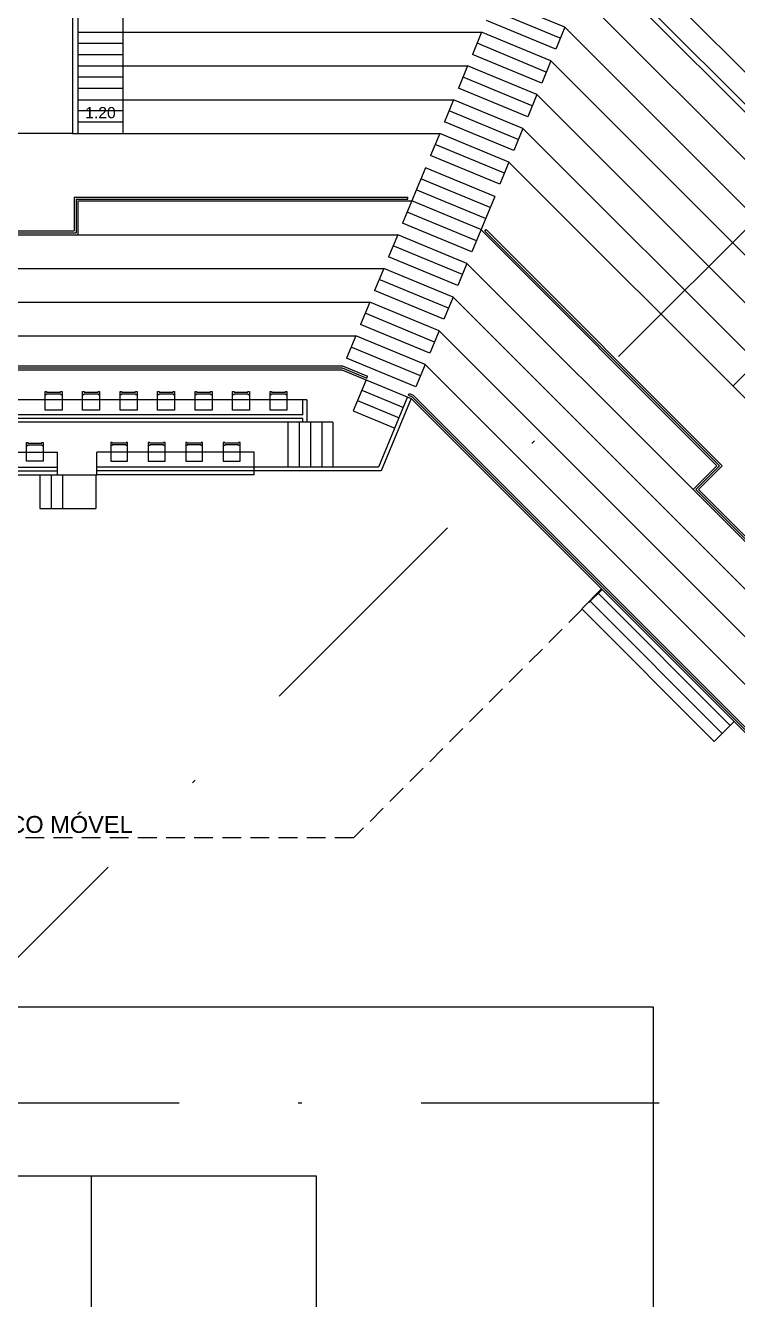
# Model space of a CAD drawing. Extents: x 652 to 872, y -56 to 210.
# Drawn here: x 779.11 to 798.1, y 135.78 to 169.76 of the extents above; entities that cross this region are included whole.
import ezdxf

# ---------------------------------------------------------------- set-up
doc = ezdxf.new("R2010")
doc.units = 0
doc.header["$LTSCALE"] = 2
doc.header["$PDMODE"] = 3
doc.linetypes.add('DASHDOT2', pattern=[12.7, 6.35, -3.175, 0, -3.175])
doc.linetypes.add('HIDDEN', pattern=[0.375, 0.25, -0.125])
doc.layers.get('0').update_dxf_attribs({"linetype": 'CONTINUOUS'})
doc.layers.get('DEFPOINTS').update_dxf_attribs({"linetype": 'CONTINUOUS'})
for name, color, linetype in [('01', 1, 'CONTINUOUS'), ('ARQUIBANCADA-ARY', 2, 'CONTINUOUS'), ('ESQUADRIA-ARY', 2, 'CONTINUOUS'), ('INDIC-CORTE-TBS', 4, 'DASHDOT2'), ('MOBILIÁRIO-ARY', 7, 'CONTINUOUS'), ('PAREDE-ALTA-ARY', 1, 'CONTINUOUS'), ('PEÇAS-SANIT-ARY', 7, 'CONTINUOUS'), ('QUAD-OFICIAL-ARY', 7, 'CONTINUOUS'), ('RAMPA-INT-ARY', 7, 'CONTINUOUS'), ('TEXTO-PB-COR-ARY', 12, 'CONTINUOUS'), ('TEXTO-PB-COTAS-ARY', 12, 'CONTINUOUS')]:
    doc.layers.add(name, color=color, linetype=linetype)
doc.styles.add('ARIAL', font='arial.ttf', dxfattribs={"height": 0.5})
doc.styles.add('SEM_ESCALA', font='arial.ttf')
doc.dimstyles.new('DIMTIC100-ARY', dxfattribs={"dimtxt": 0.3, "dimasz": 0.12, "dimexe": 0.1, "dimexo": 0.15, "dimgap": 0.1, "dimtad": 1, "dimjust": 1, "dimtoh": 1, "dimrnd": 0.01, "dimzin": 0, "dimdsep": 46, "dimtxsty": 'SEM_ESCALA', "dimblk1": 'NONE', "dimblk2": 'NONE', "dimsah": 1, "dimcen": -0.1, "dimdle": 0.06, "dimse1": 1, "dimse2": 1, "dimsd1": 1, "dimsd2": 1, "dimclrd": 1, "dimclre": 1, "dimclrt": 2, "dimadec": 0, "dimazin": 0, "dimtfac": 1, "dimtix": 1, "dimtmove": 2, "dimatfit": 3, "dimldrblk": 'NONE', "dimfxl": 1, "dimtolj": 1, "dimtzin": 0, "dimarcsym": 0})

# ---------------------------------------------------------------- blocks, each defined once
blk = doc.blocks.new('*D126')
at = {"layer": 'DEFPOINTS', "color": 0, "linetype": 'ByBlock', "ltscale": 0.5}
for p in [(775.21, 164.177), (780.51, 164.277), (780.51, 164.177)]:
    blk.add_point(p, dxfattribs=at)
at = {"color": 2, "linetype": 'ByBlock', "ltscale": 0.5, "insert": (775.919, 164.53), "char_height": 0.3, "attachment_point": 5, "style": 'SEM_ESCALA'}
blk.add_mtext('\\A1;5.30', dxfattribs=at)
blk = doc.blocks.new('_NONE')
at = {"color": 0, "linetype": 'ByBlock', "ltscale": 0.5}
blk.add_circle((0, 0), 0.25, dxfattribs=at)
blk = doc.blocks.new('*D128')
at = {"layer": 'DEFPOINTS', "color": 0, "linetype": 'ByBlock', "ltscale": 0.5}
for p in [(781.71, 167.177), (780.51, 166.877), (781.71, 166.877)]:
    blk.add_point(p, dxfattribs=at)
at = {"color": 2, "linetype": 'ByBlock', "ltscale": 0.5, "insert": (781.11, 167.43), "char_height": 0.3, "attachment_point": 5, "style": 'SEM_ESCALA'}
blk.add_mtext('\\A1;1.20', dxfattribs=at)

msp = doc.modelspace()

# ---------------------------------------------------------------- linework, layer by layer
at = {"color": 0}
for points in [[(779.635, 159.992), (779.675, 159.992), (779.675, 159.977), (780.045, 159.977), (780.045, 159.992), (780.085, 159.992), (780.085, 159.502), (779.635, 159.502)], [(780.635, 159.992), (780.675, 159.992), (780.675, 159.977), (781.045, 159.977), (781.045, 159.992), (781.085, 159.992), (781.085, 159.502), (780.635, 159.502)], [(781.635, 159.992), (781.675, 159.992), (781.675, 159.977), (782.045, 159.977), (782.045, 159.992), (782.085, 159.992), (782.085, 159.502), (781.635, 159.502)], [(782.635, 159.992), (782.675, 159.992), (782.675, 159.977), (783.045, 159.977), (783.045, 159.992), (783.085, 159.992), (783.085, 159.502), (782.635, 159.502)], [(783.635, 159.992), (783.675, 159.992), (783.675, 159.977), (784.045, 159.977), (784.045, 159.992), (784.085, 159.992), (784.085, 159.502), (783.635, 159.502)], [(784.635, 159.992), (784.675, 159.992), (784.675, 159.977), (785.045, 159.977), (785.045, 159.992), (785.085, 159.992), (785.085, 159.502), (784.635, 159.502)], [(785.635, 159.992), (785.675, 159.992), (785.675, 159.977), (786.045, 159.977), (786.045, 159.992), (786.085, 159.992), (786.085, 159.502), (785.635, 159.502)], [(779.135, 158.632), (779.175, 158.632), (779.175, 158.616), (779.545, 158.616), (779.545, 158.632), (779.585, 158.632), (779.585, 158.142), (779.135, 158.142)], [(781.835, 158.632), (781.795, 158.632), (781.795, 158.616), (781.425, 158.616), (781.425, 158.632), (781.385, 158.632), (781.385, 158.142), (781.835, 158.142)], [(782.835, 158.632), (782.795, 158.632), (782.795, 158.616), (782.425, 158.616), (782.425, 158.632), (782.385, 158.632), (782.385, 158.142), (782.835, 158.142)], [(783.835, 158.632), (783.795, 158.632), (783.795, 158.616), (783.425, 158.616), (783.425, 158.632), (783.385, 158.632), (783.385, 158.142), (783.835, 158.142)], [(784.835, 158.632), (784.795, 158.632), (784.795, 158.616), (784.425, 158.616), (784.425, 158.632), (784.385, 158.632), (784.385, 158.142), (784.835, 158.142)]]:
    msp.add_lwpolyline(points, close=True, dxfattribs=at)
at = {"layer": '01', "linetype": 'Continuous', "ltscale": 3.5}
for p, q in [((786.51, 159.377), (786.51, 159.777)), ((786.51, 159.377), (769.21, 159.377)), ((786.51, 159.277), (769.21, 159.277)), ((775.76, 157.977), (779.96, 157.977)), ((775.76, 157.877), (779.96, 157.877)), ((785.21, 157.977), (781.01, 157.977)), ((785.21, 157.877), (781.01, 157.877))]:
    msp.add_line(p, q, dxfattribs=at)
at = {"layer": '01', "linetype": 'HIDDEN', "ltscale": 3.5}
msp.add_line((786.51, 159.177), (786.51, 159.277), dxfattribs=at)
at = {"layer": 'ARQUIBANCADA-ARY'}
for p, q in [((781.71, 171.377), (781.71, 166.877)), ((793.869, 170.612), (802.008, 162.473)), ((793.496, 169.712), (791.648, 170.477)), ((793.251, 169.121), (791.403, 169.886)), ((793.373, 169.416), (791.526, 170.182)), ((780.51, 169.577), (791.275, 169.577)), ((791.275, 169.577), (791.03, 168.986)), ((793.123, 168.812), (791.275, 169.577)), ((793.496, 169.712), (793.251, 169.121)), ((793.496, 169.712), (801.371, 161.836)), ((781.71, 169.277), (780.51, 169.277)), ((793.001, 168.516), (791.153, 169.282)), ((781.71, 168.977), (780.51, 168.977)), ((792.878, 168.221), (791.03, 168.986)), ((780.51, 168.677), (790.902, 168.677)), ((790.902, 168.677), (790.658, 168.086)), ((792.75, 167.912), (790.902, 168.677)), ((793.123, 168.812), (792.878, 168.221)), ((793.123, 168.812), (800.735, 161.2)), ((781.71, 168.377), (780.51, 168.377)), ((792.628, 167.616), (790.78, 168.382)), ((781.71, 168.077), (780.51, 168.077)), ((792.505, 167.321), (790.658, 168.086)), ((792.75, 167.912), (792.505, 167.321)), ((792.75, 167.912), (800.099, 160.563)), ((780.51, 167.777), (790.53, 167.777)), ((790.53, 167.777), (790.285, 167.186)), ((792.377, 167.012), (790.53, 167.777)), ((781.71, 167.477), (780.51, 167.477)), ((781.71, 167.177), (780.51, 167.177)), ((792.132, 166.421), (790.285, 167.186)), ((792.255, 166.716), (790.407, 167.482)), ((780.51, 166.877), (790.157, 166.877)), ((790.157, 166.877), (789.912, 166.286)), ((792.005, 166.112), (790.157, 166.877)), ((792.377, 167.012), (792.132, 166.421)), ((792.377, 167.012), (799.462, 159.927)), ((791.882, 165.816), (790.034, 166.582)), ((791.76, 165.521), (789.912, 166.286)), ((789.779, 165.964), (789.166, 164.486)), ((791.626, 165.199), (789.779, 165.964)), ((792.005, 166.112), (791.76, 165.521)), ((792.005, 166.112), (798.826, 159.291)), ((791.504, 164.903), (789.656, 165.668)), ((780.41, 165.177), (780.41, 164.277)), ((780.46, 165.127), (780.46, 164.227)), ((791.381, 164.607), (789.534, 165.373)), ((791.626, 165.199), (791.014, 163.721)), ((780.51, 165.077), (780.51, 164.177)), ((780.51, 165.077), (789.411, 165.077)), ((791.137, 164.016), (789.289, 164.782)), ((791.259, 164.312), (789.411, 165.077)), ((791.014, 163.721), (789.166, 164.486)), ((775.21, 164.177), (780.51, 164.177)), ((775.26, 164.227), (780.46, 164.227)), ((775.31, 164.277), (780.41, 164.277)), ((780.51, 164.177), (789.038, 164.177)), ((789.038, 164.177), (788.794, 163.586)), ((790.886, 163.412), (789.038, 164.177)), ((791.259, 164.312), (797.553, 158.018)), ((790.764, 163.116), (788.916, 163.882)), ((790.641, 162.821), (788.794, 163.586)), ((767.055, 163.277), (788.666, 163.277)), ((788.666, 163.277), (788.421, 162.686)), ((790.513, 162.512), (788.666, 163.277)), ((790.886, 163.412), (790.641, 162.821)), ((790.886, 163.412), (796.917, 157.381)), ((801.159, 163.321), (797.977, 160.139)), ((790.391, 162.216), (788.543, 162.982)), ((790.269, 161.921), (788.421, 162.686)), ((790.513, 162.512), (790.269, 161.921)), ((790.513, 162.512), (805.795, 147.23)), ((767.427, 162.377), (788.293, 162.377)), ((788.293, 162.377), (788.048, 161.786)), ((790.018, 161.316), (788.17, 162.082)), ((790.141, 161.612), (788.293, 162.377)), ((789.896, 161.021), (788.048, 161.786)), ((767.8, 161.477), (787.92, 161.477)), ((787.92, 161.477), (787.675, 160.886)), ((789.768, 160.712), (787.92, 161.477)), ((790.141, 161.612), (789.896, 161.021)), ((790.141, 161.612), (804.895, 146.858)), ((789.645, 160.416), (787.798, 161.182)), ((789.523, 160.121), (787.675, 160.886)), ((789.768, 160.712), (789.523, 160.121)), ((789.768, 160.712), (803.995, 146.485)), ((768.173, 160.577), (787.547, 160.577)), ((787.547, 160.577), (789.395, 159.812)), ((788.194, 160.309), (787.85, 159.478)), ((788.079, 160.032), (789.188, 159.573)), ((787.964, 159.755), (789.073, 159.296)), ((789.303, 159.85), (788.527, 157.977)), ((789.395, 159.812), (788.594, 157.877)), ((789.395, 159.812), (803.095, 146.112)), ((787.85, 159.478), (788.958, 159.019)), ((786.11, 159.177), (786.11, 157.977)), ((787.31, 159.177), (786.11, 159.177)), ((786.41, 159.177), (786.41, 157.977)), ((786.71, 159.177), (786.71, 157.977)), ((787.01, 159.177), (787.01, 157.977)), ((787.31, 159.177), (787.31, 157.977)), ((797.553, 158.018), (796.917, 157.381)), ((797.624, 158.018), (796.987, 157.381)), ((797.694, 158.018), (797.058, 157.381)), ((779.495, 157.777), (779.495, 156.877)), ((779.795, 157.777), (779.795, 156.877)), ((779.96, 157.777), (781.01, 157.777)), ((780.095, 157.777), (780.095, 156.877)), ((780.99, 157.777), (780.99, 156.877)), ((788.527, 157.977), (785.21, 157.977)), ((788.594, 157.877), (785.21, 157.877)), ((800.664, 153.634), (796.917, 157.381)), ((800.664, 153.704), (796.987, 157.381)), ((800.664, 153.775), (797.058, 157.381))]:
    msp.add_line(p, q, dxfattribs=at)
at = {"layer": 'ARQUIBANCADA-ARY', "ltscale": 3.5}
msp.add_line((779.495, 156.877), (780.99, 156.877), dxfattribs=at)
at = {"layer": 'ESQUADRIA-ARY'}
for p, q in [((780.41, 165.177), (789.311, 165.177)), ((780.46, 165.127), (789.311, 165.127)), ((789.311, 165.127), (789.311, 165.177)), ((791.365, 164.276), (791.4, 164.312)), ((791.365, 164.276), (797.624, 158.018)), ((791.4, 164.312), (797.694, 158.018)), ((768.153, 160.677), (787.567, 160.677)), ((768.163, 160.627), (787.557, 160.627)), ((787.557, 160.627), (788.213, 160.356)), ((787.567, 160.677), (788.232, 160.402)), ((788.213, 160.356), (788.232, 160.402)), ((789.322, 159.896), (789.341, 159.942)), ((789.322, 159.896), (789.423, 159.854)), ((789.341, 159.942), (789.452, 159.897)), ((789.423, 159.854), (803.137, 146.14)), ((789.452, 159.897), (803.18, 146.169))]:
    msp.add_line(p, q, dxfattribs=at)
at = {"layer": 'INDIC-CORTE-TBS', "ltscale": 0.5}
for p, q in [((722.52, 88.518), (826.519, 192.516)), ((776.86, 141.027), (849.571, 141.027))]:
    msp.add_line(p, q, dxfattribs=at)
at = {"layer": 'MOBILIÁRIO-ARY'}
for p, q in [((786.61, 159.777), (769.11, 159.777)), ((786.61, 159.777), (786.61, 159.177)), ((786.61, 159.177), (769.11, 159.177)), ((775.76, 158.377), (779.96, 158.377)), ((779.96, 157.777), (779.96, 158.377)), ((785.21, 158.377), (781.01, 158.377)), ((781.01, 157.777), (781.01, 158.377)), ((785.21, 157.777), (785.21, 158.377)), ((775.76, 157.777), (779.96, 157.777)), ((785.21, 157.777), (781.01, 157.777)), ((794.477, 154.73), (793.947, 154.199)), ((797.907, 151.088), (794.371, 154.624)), ((797.694, 150.876), (794.159, 154.412)), ((797.482, 150.664), (793.947, 154.199)), ((798.013, 151.194), (797.482, 150.664))]:
    msp.add_line(p, q, dxfattribs=at)
for points in [[(779.635, 159.912), (779.675, 159.912), (779.675, 159.936), (780.045, 159.936), (780.045, 159.912), (780.085, 159.912)], [(780.635, 159.912), (780.675, 159.912), (780.675, 159.936), (781.045, 159.936), (781.045, 159.912), (781.085, 159.912)], [(781.635, 159.912), (781.675, 159.912), (781.675, 159.936), (782.045, 159.936), (782.045, 159.912), (782.085, 159.912)], [(782.635, 159.912), (782.675, 159.912), (782.675, 159.936), (783.045, 159.936), (783.045, 159.912), (783.085, 159.912)], [(783.635, 159.912), (783.675, 159.912), (783.675, 159.936), (784.045, 159.936), (784.045, 159.912), (784.085, 159.912)], [(784.635, 159.912), (784.675, 159.912), (784.675, 159.936), (785.045, 159.936), (785.045, 159.912), (785.085, 159.912)], [(785.635, 159.912), (785.675, 159.912), (785.675, 159.936), (786.045, 159.936), (786.045, 159.912), (786.085, 159.912)], [(779.135, 158.552), (779.175, 158.552), (779.175, 158.576), (779.545, 158.576), (779.545, 158.552), (779.585, 158.552)], [(781.835, 158.552), (781.795, 158.552), (781.795, 158.576), (781.425, 158.576), (781.425, 158.552), (781.385, 158.552)], [(782.835, 158.552), (782.795, 158.552), (782.795, 158.576), (782.425, 158.576), (782.425, 158.552), (782.385, 158.552)], [(783.835, 158.552), (783.795, 158.552), (783.795, 158.576), (783.425, 158.576), (783.425, 158.552), (783.385, 158.552)], [(784.835, 158.552), (784.795, 158.552), (784.795, 158.576), (784.425, 158.576), (784.425, 158.552), (784.385, 158.552)]]:
    msp.add_lwpolyline(points, dxfattribs=at)
at = {"layer": 'PAREDE-ALTA-ARY'}
for p, q in [((780.36, 172.524), (780.36, 166.877)), ((780.51, 172.274), (780.51, 166.877)), ((799.602, 166.359), (793.652, 172.309)), ((793.494, 172.255), (802.642, 163.107)), ((780.36, 166.877), (780.51, 166.877))]:
    msp.add_line(p, q, dxfattribs=at)
at = {"layer": 'PEÇAS-SANIT-ARY'}
msp.add_line((793.9, 172.909), (800.026, 166.784), dxfattribs=at)
at = {"layer": 'QUAD-OFICIAL-ARY'}
msp.add_line((780.86, 139.077), (780.86, 130.077), dxfattribs=at)
at = {"layer": 'QUAD-OFICIAL-ARY', "color": 8, "linetype": 'HIDDEN'}
msp.add_lwpolyline([(794.487, 154.72), (787.861, 148.095), (767.859, 148.095), (761.233, 154.72)], dxfattribs=at)
at = {"layer": 'QUAD-OFICIAL-ARY'}
for points in [[(759.86, 125.577), (795.86, 125.577), (795.86, 143.577), (759.86, 143.577)], [(768.86, 130.077), (768.86, 139.077), (786.86, 139.077), (786.86, 130.077)]]:
    msp.add_lwpolyline(points, close=True, dxfattribs=at)
at = {"layer": 'RAMPA-INT-ARY'}
msp.add_line((780.36, 166.877), (775.36, 166.877), dxfattribs=at)

# ---------------------------------------------------------------- texts
at = {"layer": 'TEXTO-PB-COR-ARY', "style": 'ARIAL'}
msp.add_text('PROJEÇÃO DA ÁREA DO PALCO MÓVEL', height=0.45, dxfattribs=at).set_placement((769.78, 148.226))

# ---------------------------------------------------------------- dimensions: what is measured, and where the dimension line sits
at = {"layer": 'TEXTO-PB-COTAS-ARY', "ltscale": 0.5}
for base, p1, p2, picture, middle in [((781.71, 167.177), (780.51, 166.877), (781.71, 166.877), '*D128', (781.11, 167.43)), ((780.51, 164.277), (775.21, 164.177), (780.51, 164.177), '*D126', (775.919, 164.53))]:
    dim = msp.add_linear_dim(base=base, p1=p1, p2=p2, dimstyle='DIMTIC100-ARY', dxfattribs=at)
    dim.commit()
    dim.dimension.update_dxf_attribs({"geometry": picture, "text_midpoint": middle})

doc.saveas('drawing.dxf')
